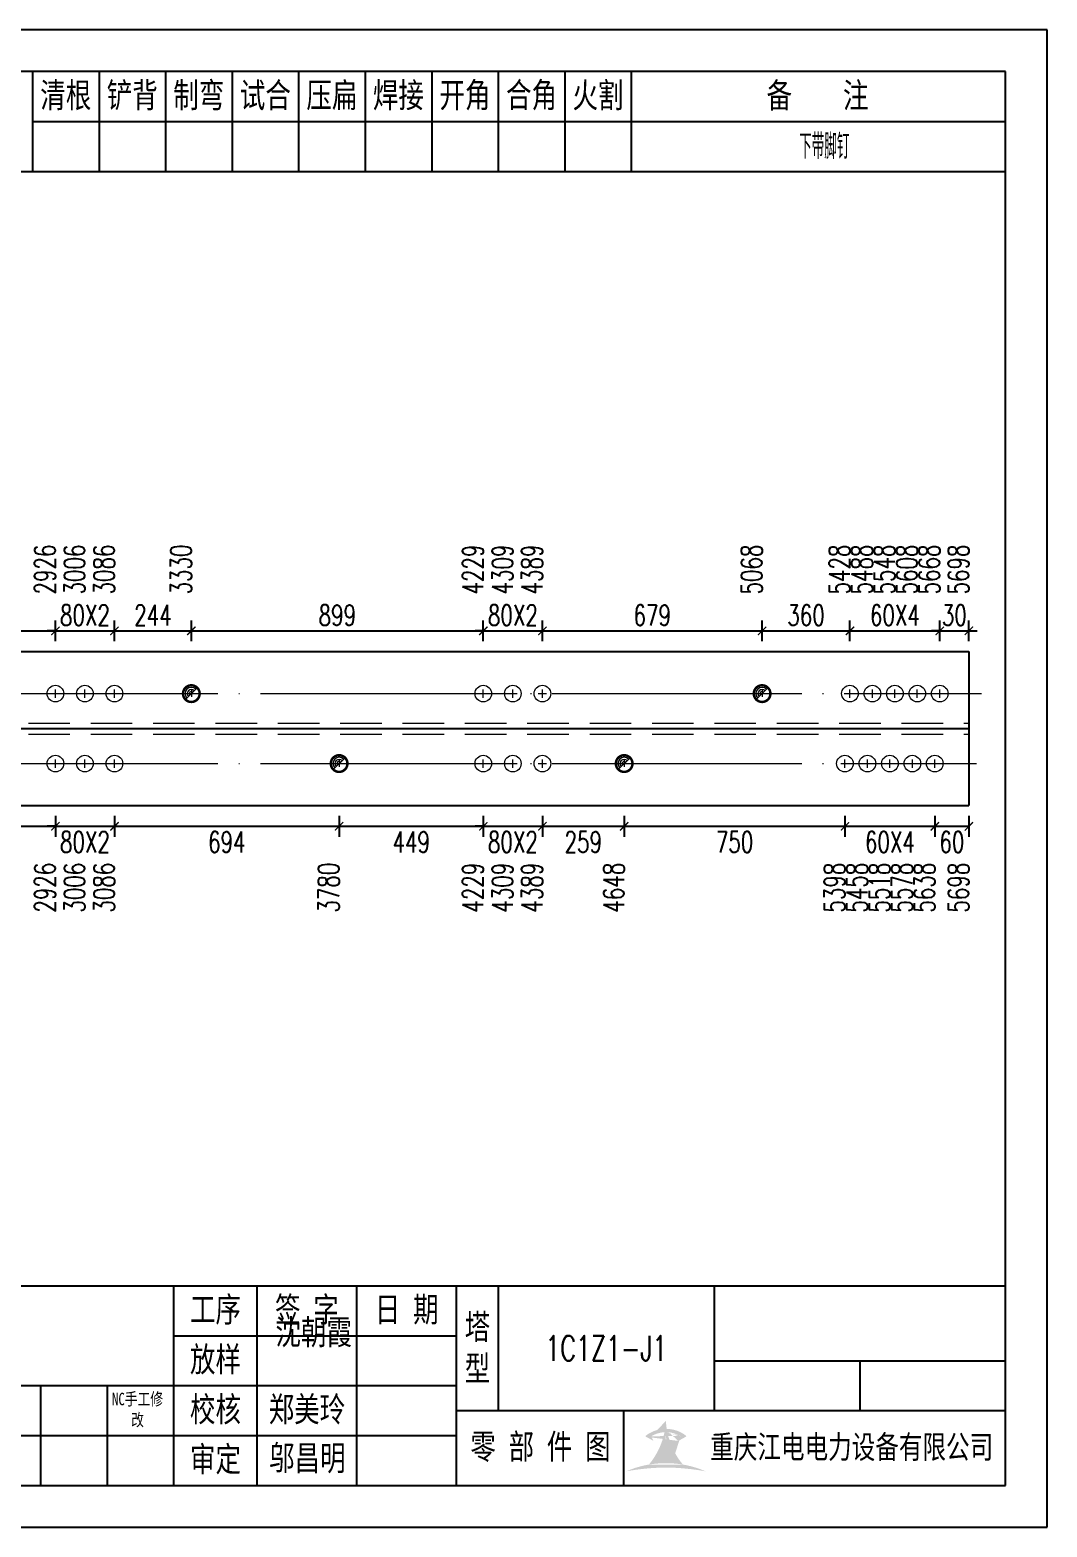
# Model space of a CAD drawing. Header units: millimetres. Extents: x -524 to 9570, y -2481 to 180.
# Drawn here: x 147.7 to 270, y -2400 to -2220 of the extents above; entities that cross this region are included whole.
import ezdxf
from ezdxf.enums import TextEntityAlignment as Align

# ---------------------------------------------------------------- set-up
doc = ezdxf.new("R2010")
doc.units = ezdxf.units.MM
doc.header["$LTSCALE"] = 20
doc.header["$PDMODE"] = 1
doc.linetypes.add('DASHDOT2X', pattern=[1.75, 1.5, -0.125, 0, -0.125])
doc.linetypes.add('HIDDEN', pattern=[0.375, 0.25, -0.125])
for name, color, linetype, lineweight in [('1', 7, 'Continuous', 25), ('11', 1, 'Continuous', 13), ('2', 1, 'HIDDEN', 13), ('5', 7, 'Continuous', 13), ('7', 3, 'DASHDOT2X', 13)]:
    doc.layers.add(name, color=color, linetype=linetype, lineweight=lineweight)
doc.styles.get("Standard").update_dxf_attribs({"font": 'simplex', "width": 0.7, "bigfont": 'gbhzfs.shx'})
doc.styles.add('TITLE_TXT', font='simplex.shx', dxfattribs={"width": 0.75, "height": 2.5, "bigfont": 'gbhzfs.shx'})
doc.dimstyles.new('dimStyle4', dxfattribs={"dimtxt": 2.5, "dimasz": 1, "dimexe": 1.25, "dimexo": 0, "dimgap": 0.63, "dimtad": 2, "dimzin": 0, "dimdsep": 46, "dimtxsty": 'standard', "dimblk": 'ARCHTICK', "dimblk1": 'ARCHTICK', "dimblk2": 'ARCHTICK', "dimcen": 0.09, "dimadec": 0, "dimazin": 0, "dimtfac": 1, "dimtdec": 1, "dimtix": 1, "dimtmove": 2, "dimatfit": 3, "dimfxl": 0, "dimtolj": 1, "dimtzin": 0, "dimarcsym": 0})
doc.dimstyles.get("Standard").update_dxf_attribs({"dimtxt": 2.5, "dimasz": 1, "dimexe": 1.25, "dimexo": 0, "dimgap": 0.63, "dimtad": 1, "dimzin": 0, "dimdsep": 46, "dimtxsty": 'standard', "dimblk": 'ARCHTICK', "dimblk1": 'ARCHTICK', "dimblk2": 'ARCHTICK', "dimcen": 0.09, "dimadec": 0, "dimazin": 0, "dimtfac": 1, "dimtdec": 1, "dimtix": 1, "dimtmove": 2, "dimatfit": 3, "dimfxl": 0, "dimtolj": 1, "dimtzin": 0, "dimarcsym": 0})

# ---------------------------------------------------------------- blocks, each defined once
blk = doc.blocks.new('A$C1E394B87')
for p, q in [((270, 180), (0, 180)), ((270, 0), (270, 180)), ((0, 0), (270, 0))]:
    blk.add_line(p, q)
blk = doc.blocks.new('JgCard')
h = blk.add_hatch(color=256)
edge = h.paths.add_edge_path()
edge.add_arc((223.8016524729837, -21.84717885384339), 29.00860721842082, 79.81716678233735, 89.27812697573944)
edge.add_arc((224.5325955616654, -21.84717885384339), 29.00860721842082, 90.72187302426055, 100.1828332176626)
edge.add_arc((224.0279874541857, -3.830853464385541), 11.50536553551401, 89.30709440376557, 113.6959925615352, ccw=False)
edge.add_arc((224.3062605804644, -3.830853464385541), 11.50536553551401, 66.30400743846491, 90.69290559623443, ccw=False)
edge = h.paths.add_edge_path()
edge.add_arc((233.0302112674253, 13.18449056462987), 8.873034629199061, 191.5208225546964, 219.6965150385776)
edge.add_arc((215.3040367672247, 13.18449056462987), 8.873034629199061, 320.3034849614224, 348.4791774453036)
edge.add_arc((214.0326012329333, 11.43447699248611), 10.13453382683302, 338.1301204334909, 359.9154198731663)
edge.add_arc((234.3016468017167, 11.43447699248611), 10.13453382683302, 180.0845801266699, 201.8698795665091)
edge.add_line((225.937925765641, 10.90576856469295), (225.6552856147136, 10.35609493506945))
edge.add_arc((224.1679533083088, 7.853493107532699), 3.957321353349253, 91.41975307934291, 127.4827228769255)
edge.add_arc((215.3040367672247, 13.18449056462987), 8.873034629199061, 351.0860103832611, 357.2867084751834)
edge.add_line((222.396322269009, 10.90576856469295), (222.6789624199364, 10.35609493506945))
edge.add_line((222.6789624199364, 10.35609493506945), (221.7697188924139, 10.86032854938844))
edge.add_line((225.6552856147136, 10.35609493506945), (226.5654915637542, 10.86086227359522))
edge.add_arc((224.2330238305049, 7.883670059543192), 3.536460377387214, 93.80567765797379, 121.2894356209631)
edge.add_arc((224.1012242041452, 7.883670059543192), 3.536460377387214, 58.7105643790368, 86.1943223420262)
edge.add_arc((224.1679533083088, 7.853493107532699), 3.957321353349253, 52.53023982105776, 88.60436076552203)
edge.add_arc((233.0302112674253, 13.18449056462987), 8.873034629199061, 182.7132915248167, 188.9137221835162)
edge.add_line((224.1671240173246, 11.44943760304955), (224.1671240173246, 11.41951638194644))
blk.add_hatch(color=256).paths.add_polyline_path([(224.1671240173246, 11.41951638190653, 0.09534363958971465), (224.8964730213393, 7.65936347788454, -0.02857973389665951), (226.2029576453306, 7.517096850535836, -0.1235627947319866), (224.3359488967444, 11.41233217421416, -0.1204986991669159), (225.937925765641, 10.90576856469295), (225.6552856147136, 10.35609493506945), (226.5654915637542, 10.86086227359522, 0.5402417223769541), (226.575360567148, 10.99431825130466, 0.158715983985349), (224.2643381876442, 11.80964050730302, -0.02706108524003999), (224.1671240173246, 12.76445731824299, -0.02706225299216489), (224.0699034296731, 11.80959959181416, 0.1586661026302013), (221.7598355252794, 10.99377351487396, 0.5401762534625951), (221.7697205382283, 10.86032763670437, -5.881062471050359e-06), (221.7697188924139, 10.86032854938844), (222.6789624199364, 10.35609493506945), (222.396322269009, 10.90576856469295, -0.1204986991669226), (223.9982991379056, 11.41233217421416, -0.1235627947319868), (222.1312903893195, 7.517096850535836, -0.0285797338966575), (223.4377750133108, 7.65936347788454, 0.09534363958971454)])
for p, q in [((265, 175), (25, 175)), ((148, 175), (148, 163)), ((156, 175), (156, 163)), ((164, 175), (164, 163)), ((172, 175), (172, 163)), ((180, 175), (180, 163)), ((188, 175), (188, 163)), ((196, 175), (196, 163)), ((204, 175), (204, 163)), ((212, 175), (212, 163)), ((220, 175), (220, 163)), ((265, 5), (265, 175)), ((148, 169), (265, 169)), ((25, 163), (265, 163)), ((25, 29), (265, 29)), ((165, 5), (165, 29)), ((175, 5), (175, 29)), ((187, 5), (187, 29)), ((199, 5), (199, 29)), ((204, 29), (204, 14)), ((230, 14), (230, 29)), ((165, 23), (199, 23)), ((230, 20), (265, 20)), ((247.5, 20), (247.5, 14)), ((67, 17), (165, 17)), ((149, 5), (149, 17)), ((157, 5), (157, 17)), ((165, 17), (199, 17)), ((199, 14), (265, 14)), ((219.0802760739607, 14), (219.0802760739607, 5)), ((65, 11), (165, 11)), ((165, 11), (199, 11)), ((25, 5), (265, 5))]:
    blk.add_line(p, q)
blk.add_blockref('A$C1E394B87', (0, 0))
at = {"attachment_point": 5, "style": 'TITLE_TXT'}
for s, insert, char_height, width in [('{\\fSimHei|b0|i0|c134|p2;清根}', (152, 172), 3, 8), ('{\\fSimHei|b0|i0|c134|p2;铲背}', (160, 172), 3, 8), ('{\\fSimHei|b0|i0|c134|p2;制弯}', (168, 172), 3, 8.000000000000028), ('{\\fSimHei|b0|i0|c134|p2;试合}', (176, 172), 3, 8), ('{\\fSimHei|b0|i0|c134|p2;压扁}', (184, 172), 3, 8), ('{\\fSimHei|b0|i0|c134|p2;焊接}', (192, 172), 3, 8), ('{\\fSimHei|b0|i0|c134|p2;开角}', (200, 172), 3, 8.000000000000057), ('{\\fSimHei|b0|i0|c134|p2;合角}', (208, 172), 3, 8), ('{\\fSimHei|b0|i0|c134|p2;火割}', (216, 172), 3, 8), ('{\\fSimHei|b0|i0|c134|p2;备    注}', (242.3967818627186, 171.9765054582008), 3, 22), ('{\\fSimHei|b0|i0|c134|p2;工序}', (170, 26), 3, 10), ('{\\fSimHei|b0|i0|c134|p2;签 字}', (181, 26), 3, 12), ('{\\fSimHei|b0|i0|c134|p2;日 期}', (193, 26), 3, 12), ('{\\fSimHei|b0|i0|c134|p2;^I沈朝霞}', (181.0520504248258, 23.27747906449889), 3, 12), ('{\\fSimHei|b0|i0|c134|p2;塔\\P型}', (201.5, 21.5), 3, 5.000000000000028), ('{\\fSimHei|b0|i0|c134|p2;放样}', (170, 20), 3, 10), ('{\\fSimHei|b0|i0|c134|p2;NC手工修改}', (160.6311373906198, 14.05820252967675), 1.5, 6.204069777279955), ('{\\fSimHei|b0|i0|c134|p2;校核}', (170, 14), 3, 10.00000000000003), ('{\\fSimHei|b0|i0|c134|p2;郑美玲}', (181, 14), 3, 12), ('{\\fSimHei|b0|i0|c134|p2;零 部 件 图}', (209.0827348158753, 9.5), 3, 30.76131175444226), ('{\\fSimHei|b0|i0|c134|p2;重庆江电电力设备有限公司}', (246.5086378857131, 9.475432444103376), 2.772000000000001, 63.29400000000002), ('{\\fSimHei|b0|i0|c134|p2;审定}', (170, 8), 3, 10), ('{\\fSimHei|b0|i0|c134|p2;邬昌明}', (181.0428184060297, 8.12303372435349), 3, 12)]:
    blk.add_mtext(s, dxfattribs=dict(at, insert=insert, char_height=char_height, width=width))
blk = doc.blocks.new('M20')
for p, q in [((-0.5, 0), (0.5, 0)), ((0, -0.5), (0, 0.5))]:
    blk.add_line(p, q)
blk.add_circle((0, 0), 1)
blk = doc.blocks.new('M16_Nail')
for p, q in [((-0.7071067811865476, -0.7071067811865476), (0.7071067811865475, 0.7071067811865475)), ((-0.4, 4.898425415289509e-17), (0.4, 0)), ((2.449212707644755e-17, 0.4), (0, -0.4))]:
    blk.add_line(p, q)
blk.add_lwpolyline([(-0.2887637415694106, -0.9574003872752688, 0.3, 0.3, 5685.423476467215), (-0.2894372525027693, -0.9571969895813757, 0.1, 0.1, 0)], format="xyseb")
for radius in [0.75, 0.5, 0.25]:
    blk.add_arc((0, 0), radius, 45, 225)
blk = doc.blocks.new('_ArchTick')
at = {"color": 0, "linetype": 'ByBlock', "const_width": 0.15}
blk.add_lwpolyline([(-0.5, -0.5), (0.5, 0.5)], dxfattribs=at)
blk = doc.blocks.new('*D1383')
at = {"layer": '11', "color": 0, "lineweight": -2}
for p, q in [((115.9509388456427, -2314.500012380202), (115.9509388456427, -2317.000012380202)), ((150.7560174631508, -2314.500012380202), (150.7560174631508, -2317.000012380202)), ((115.9509388456427, -2315.750012380202), (150.7560174631508, -2315.750012380202))]:
    blk.add_line(p, q, dxfattribs=at)
at = {"layer": 'Defpoints', "color": 0}
for p in [(115.9509388456427, -2314.500012380202), (150.7560174631508, -2314.500012380202), (150.7560174631508, -2315.750012380202)]:
    blk.add_point(p, dxfattribs=at)
at = {"layer": '11', "color": 0, "lineweight": -2, "rotation": 180}
blk.add_blockref('_ArchTick', (115.9509388456427, -2315.750012380202), dxfattribs=at)
at = {"layer": '11', "color": 0, "lineweight": -2}
blk.add_blockref('_ArchTick', (150.7560174631508, -2315.750012380202), dxfattribs=at)
at = {"layer": '11', "color": 0, "insert": (133.3534781543967, -2317.630012380202), "char_height": 2.5, "attachment_point": 5}
blk.add_mtext('\\A1;899', dxfattribs=at)
blk = doc.blocks.new('*D1384')
at = {"layer": '11', "color": 0, "lineweight": -2}
for p, q in [((150.7560174631508, -2314.500012380202), (150.7560174631508, -2317.000012380202)), ((157.856017463153, -2314.500012380202), (157.856017463153, -2317.000012380202)), ((150.7560174631508, -2315.750012380202), (149.7560174631508, -2315.750012380202)), ((150.7560174631508, -2315.750012380202), (157.856017463153, -2315.750012380202)), ((157.856017463153, -2315.750012380202), (158.856017463153, -2315.750012380202))]:
    blk.add_line(p, q, dxfattribs=at)
at = {"layer": 'Defpoints', "color": 0}
for p in [(150.7560174631508, -2314.500012380202), (157.856017463153, -2314.500012380202), (157.856017463153, -2315.750012380202)]:
    blk.add_point(p, dxfattribs=at)
at = {"layer": '11', "color": 0, "lineweight": -2}
blk.add_blockref('_ArchTick', (150.7560174631508, -2315.750012380202), dxfattribs=at)
at = {"layer": '11', "color": 0, "lineweight": -2, "rotation": 180}
blk.add_blockref('_ArchTick', (157.856017463153, -2315.750012380202), dxfattribs=at)
at = {"layer": '11', "color": 0, "insert": (154.3060174631519, -2317.630012380202), "char_height": 2.5, "attachment_point": 5}
blk.add_mtext('\\A1;80X2', dxfattribs=at)
blk = doc.blocks.new('*D1385')
at = {"layer": '11', "color": 0, "lineweight": -2}
for p, q in [((157.856017463153, -2314.500012380202), (157.856017463153, -2317.000012380202)), ((184.8710449765458, -2314.500012380202), (184.8710449765458, -2317.000012380202)), ((157.856017463153, -2315.750012380202), (184.8710449765458, -2315.750012380202))]:
    blk.add_line(p, q, dxfattribs=at)
at = {"layer": 'Defpoints', "color": 0}
for p in [(157.856017463153, -2314.500012380202), (184.8710449765458, -2314.500012380202), (184.8710449765458, -2315.750012380202)]:
    blk.add_point(p, dxfattribs=at)
at = {"layer": '11', "color": 0, "lineweight": -2, "rotation": 180}
blk.add_blockref('_ArchTick', (157.856017463153, -2315.750012380202), dxfattribs=at)
at = {"layer": '11', "color": 0, "lineweight": -2}
blk.add_blockref('_ArchTick', (184.8710449765458, -2315.750012380202), dxfattribs=at)
at = {"layer": '11', "color": 0, "insert": (171.3635312198494, -2317.630012380202), "char_height": 2.5, "attachment_point": 5}
blk.add_mtext('\\A1;694', dxfattribs=at)
blk = doc.blocks.new('*D1386')
at = {"layer": '11', "color": 0, "lineweight": -2}
for p, q in [((184.8710449765458, -2314.500012380202), (184.8710449765458, -2317.000012380202)), ((202.211096080664, -2314.500012380202), (202.211096080664, -2317.000012380202)), ((184.8710449765458, -2315.750012380202), (202.211096080664, -2315.750012380202))]:
    blk.add_line(p, q, dxfattribs=at)
at = {"layer": 'Defpoints', "color": 0}
for p in [(184.8710449765458, -2314.500012380202), (202.211096080664, -2314.500012380202), (202.211096080664, -2315.750012380202)]:
    blk.add_point(p, dxfattribs=at)
at = {"layer": '11', "color": 0, "lineweight": -2, "rotation": 180}
blk.add_blockref('_ArchTick', (184.8710449765458, -2315.750012380202), dxfattribs=at)
at = {"layer": '11', "color": 0, "lineweight": -2}
blk.add_blockref('_ArchTick', (202.211096080664, -2315.750012380202), dxfattribs=at)
at = {"layer": '11', "color": 0, "insert": (193.5410705286049, -2317.630012380202), "char_height": 2.5, "attachment_point": 5}
blk.add_mtext('\\A1;449', dxfattribs=at)
blk = doc.blocks.new('*D1387')
at = {"layer": '11', "color": 0, "lineweight": -2}
for p, q in [((202.211096080664, -2314.500012380202), (202.211096080664, -2317.000012380202)), ((209.3110960806625, -2314.500012380202), (209.3110960806625, -2317.000012380202)), ((202.211096080664, -2315.750012380202), (201.211096080664, -2315.750012380202)), ((202.211096080664, -2315.750012380202), (209.3110960806625, -2315.750012380202)), ((209.3110960806625, -2315.750012380202), (210.3110960806625, -2315.750012380202))]:
    blk.add_line(p, q, dxfattribs=at)
at = {"layer": 'Defpoints', "color": 0}
for p in [(202.211096080664, -2314.500012380202), (209.3110960806625, -2314.500012380202), (209.3110960806625, -2315.750012380202)]:
    blk.add_point(p, dxfattribs=at)
at = {"layer": '11', "color": 0, "lineweight": -2}
blk.add_blockref('_ArchTick', (202.211096080664, -2315.750012380202), dxfattribs=at)
at = {"layer": '11', "color": 0, "lineweight": -2, "rotation": 180}
blk.add_blockref('_ArchTick', (209.3110960806625, -2315.750012380202), dxfattribs=at)
at = {"layer": '11', "color": 0, "insert": (205.7610960806633, -2317.630012380202), "char_height": 2.5, "attachment_point": 5}
blk.add_mtext('\\A1;80X2', dxfattribs=at)
blk = doc.blocks.new('*D1388')
at = {"layer": '11', "color": 0, "lineweight": -2}
for p, q in [((209.3110960806625, -2314.500012380202), (209.3110960806625, -2317.000012380202)), ((219.148104255135, -2314.500012380202), (219.148104255135, -2317.000012380202)), ((209.3110960806625, -2315.750012380202), (219.148104255135, -2315.750012380202))]:
    blk.add_line(p, q, dxfattribs=at)
at = {"layer": 'Defpoints', "color": 0}
for p in [(209.3110960806625, -2314.500012380202), (219.148104255135, -2314.500012380202), (219.148104255135, -2315.750012380202)]:
    blk.add_point(p, dxfattribs=at)
at = {"layer": '11', "color": 0, "lineweight": -2, "rotation": 180}
blk.add_blockref('_ArchTick', (209.3110960806625, -2315.750012380202), dxfattribs=at)
at = {"layer": '11', "color": 0, "lineweight": -2}
blk.add_blockref('_ArchTick', (219.148104255135, -2315.750012380202), dxfattribs=at)
at = {"layer": '11', "color": 0, "insert": (214.2296001678988, -2317.630012380202), "char_height": 2.5, "attachment_point": 5}
blk.add_mtext('\\A1;259', dxfattribs=at)
blk = doc.blocks.new('*D1389')
at = {"layer": '11', "color": 0, "lineweight": -2}
for p, q in [((219.148104255135, -2314.500012380202), (219.148104255135, -2317.000012380202)), ((245.6999803762483, -2314.500012380202), (245.6999803762483, -2317.000012380202)), ((219.148104255135, -2315.750012380202), (245.6999803762483, -2315.750012380202))]:
    blk.add_line(p, q, dxfattribs=at)
at = {"layer": 'Defpoints', "color": 0}
for p in [(219.148104255135, -2314.500012380202), (245.6999803762483, -2314.500012380202), (245.6999803762483, -2315.750012380202)]:
    blk.add_point(p, dxfattribs=at)
at = {"layer": '11', "color": 0, "lineweight": -2, "rotation": 180}
blk.add_blockref('_ArchTick', (219.148104255135, -2315.750012380202), dxfattribs=at)
at = {"layer": '11', "color": 0, "lineweight": -2}
blk.add_blockref('_ArchTick', (245.6999803762483, -2315.750012380202), dxfattribs=at)
at = {"layer": '11', "color": 0, "insert": (232.4240423156916, -2317.630012380202), "char_height": 2.5, "attachment_point": 5}
blk.add_mtext('\\A1;750', dxfattribs=at)
blk = doc.blocks.new('*D1390')
at = {"layer": '11', "color": 0, "lineweight": -2}
for p, q in [((245.6999803762483, -2314.500012380202), (245.6999803762483, -2317.000012380202)), ((256.4999803762475, -2314.500012380202), (256.4999803762475, -2317.000012380202)), ((245.6999803762483, -2315.750012380202), (256.4999803762475, -2315.750012380202))]:
    blk.add_line(p, q, dxfattribs=at)
at = {"layer": 'Defpoints', "color": 0}
for p in [(245.6999803762483, -2314.500012380202), (256.4999803762475, -2314.500012380202), (256.4999803762475, -2315.750012380202)]:
    blk.add_point(p, dxfattribs=at)
at = {"layer": '11', "color": 0, "lineweight": -2, "rotation": 180}
blk.add_blockref('_ArchTick', (245.6999803762483, -2315.750012380202), dxfattribs=at)
at = {"layer": '11', "color": 0, "lineweight": -2}
blk.add_blockref('_ArchTick', (256.4999803762475, -2315.750012380202), dxfattribs=at)
at = {"layer": '11', "color": 0, "insert": (251.0999803762479, -2317.630012380202), "char_height": 2.5, "attachment_point": 5}
blk.add_mtext('\\A1;60X4', dxfattribs=at)
blk = doc.blocks.new('*D1391')
at = {"layer": '11', "color": 0, "lineweight": -2}
for p, q in [((256.4999803762475, -2314.500012380202), (256.4999803762475, -2317.000012380202)), ((260.5999803762461, -2314.500012380202), (260.5999803762461, -2317.000012380202)), ((256.4999803762475, -2315.750012380202), (260.5999803762461, -2315.750012380202))]:
    blk.add_line(p, q, dxfattribs=at)
at = {"layer": 'Defpoints', "color": 0}
for p in [(256.4999803762475, -2314.500012380202), (260.5999803762461, -2314.500012380202), (260.5999803762461, -2315.750012380202)]:
    blk.add_point(p, dxfattribs=at)
at = {"layer": '11', "color": 0, "lineweight": -2, "rotation": 180}
blk.add_blockref('_ArchTick', (256.4999803762475, -2315.750012380202), dxfattribs=at)
at = {"layer": '11', "color": 0, "lineweight": -2}
blk.add_blockref('_ArchTick', (260.5999803762461, -2315.750012380202), dxfattribs=at)
at = {"layer": '11', "color": 0, "insert": (258.5499803762468, -2317.630012380202), "char_height": 2.5, "attachment_point": 5}
blk.add_mtext('\\A1;60', dxfattribs=at)
blk = doc.blocks.new('*D1402')
at = {"layer": '11', "color": 0, "lineweight": -2}
for p, q in [((150.7560174631508, -2293.500012380202), (150.7560174631508, -2291.000012380202)), ((157.856017463153, -2293.500012380202), (157.856017463153, -2291.000012380202)), ((150.7560174631508, -2292.250012380202), (149.7560174631508, -2292.250012380202)), ((150.7560174631508, -2292.250012380202), (157.856017463153, -2292.250012380202)), ((157.856017463153, -2292.250012380202), (158.856017463153, -2292.250012380202))]:
    blk.add_line(p, q, dxfattribs=at)
at = {"layer": 'Defpoints', "color": 0}
for p in [(157.856017463153, -2292.250012380202), (150.7560174631508, -2293.500012380202), (157.856017463153, -2293.500012380202)]:
    blk.add_point(p, dxfattribs=at)
at = {"layer": '11', "color": 0, "lineweight": -2}
blk.add_blockref('_ArchTick', (150.7560174631508, -2292.250012380202), dxfattribs=at)
at = {"layer": '11', "color": 0, "lineweight": -2, "rotation": 180}
blk.add_blockref('_ArchTick', (157.856017463153, -2292.250012380202), dxfattribs=at)
at = {"layer": '11', "color": 0, "insert": (154.3060174631519, -2290.370012380202), "char_height": 2.5, "attachment_point": 5}
blk.add_mtext('\\A1;80X2', dxfattribs=at)
blk = doc.blocks.new('*D1405')
at = {"layer": '11', "color": 0, "lineweight": -2}
for p, q in [((202.211096080664, -2293.500012380202), (202.211096080664, -2291.000012380202)), ((209.3110960806625, -2293.500012380202), (209.3110960806625, -2291.000012380202)), ((202.211096080664, -2292.250012380202), (201.211096080664, -2292.250012380202)), ((202.211096080664, -2292.250012380202), (209.3110960806625, -2292.250012380202)), ((209.3110960806625, -2292.250012380202), (210.3110960806625, -2292.250012380202))]:
    blk.add_line(p, q, dxfattribs=at)
at = {"layer": 'Defpoints', "color": 0}
for p in [(209.3110960806625, -2292.250012380202), (202.211096080664, -2293.500012380202), (209.3110960806625, -2293.500012380202)]:
    blk.add_point(p, dxfattribs=at)
at = {"layer": '11', "color": 0, "lineweight": -2}
blk.add_blockref('_ArchTick', (202.211096080664, -2292.250012380202), dxfattribs=at)
at = {"layer": '11', "color": 0, "lineweight": -2, "rotation": 180}
blk.add_blockref('_ArchTick', (209.3110960806625, -2292.250012380202), dxfattribs=at)
at = {"layer": '11', "color": 0, "insert": (205.7610960806633, -2290.370012380202), "char_height": 2.5, "attachment_point": 5}
blk.add_mtext('\\A1;80X2', dxfattribs=at)
blk = doc.blocks.new('*D1409')
at = {"layer": '11', "color": 0, "lineweight": -2}
for p, q in [((257.0999803762461, -2293.500012380202), (257.0999803762461, -2291.000012380202)), ((260.5999803762461, -2293.500012380202), (260.5999803762461, -2291.000012380202)), ((257.0999803762461, -2292.250012380202), (256.0999803762461, -2292.250012380202)), ((257.0999803762461, -2292.250012380202), (260.5999803762461, -2292.250012380202)), ((260.5999803762461, -2292.250012380202), (261.5999803762461, -2292.250012380202))]:
    blk.add_line(p, q, dxfattribs=at)
at = {"layer": 'Defpoints', "color": 0}
for p in [(260.5999803762461, -2292.250012380202), (257.0999803762461, -2293.500012380202), (260.5999803762461, -2293.500012380202)]:
    blk.add_point(p, dxfattribs=at)
at = {"layer": '11', "color": 0, "lineweight": -2}
blk.add_blockref('_ArchTick', (257.0999803762461, -2292.250012380202), dxfattribs=at)
at = {"layer": '11', "color": 0, "lineweight": -2, "rotation": 180}
blk.add_blockref('_ArchTick', (260.5999803762461, -2292.250012380202), dxfattribs=at)
at = {"layer": '11', "color": 0, "insert": (258.8499803762461, -2290.370012380202), "char_height": 2.5, "attachment_point": 5}
blk.add_mtext('\\A1;30', dxfattribs=at)

msp = doc.modelspace()

# ---------------------------------------------------------------- linework, layer by layer
at = {"layer": '1'}
for p, q in [((34.99998037624755, -2294.750012380202), (260.5999803762461, -2294.750012380202)), ((260.5999803762461, -2294.750012380202), (260.5999803762461, -2313.250012380202)), ((34.99998037624755, -2304.000012380202), (260.5999803762461, -2304.000012380202)), ((34.99998037624755, -2313.250012380202), (260.5999803762461, -2313.250012380202))]:
    msp.add_line(p, q, dxfattribs=at)
at = {"layer": '2'}
for p, q in [((34.99998037624755, -2303.327285107475), (260.5999803762461, -2303.327285107475)), ((34.99998037624755, -2304.672739652929), (260.5999803762461, -2304.672739652929))]:
    msp.add_line(p, q, dxfattribs=at)
at = {"layer": '7'}
for p, q in [((34.99998037624755, -2299.795466925656), (262.0999803762461, -2299.795466925656)), ((34.99998037624755, -2308.204557834747), (261.4999803762475, -2308.204557834747))]:
    msp.add_line(p, q, dxfattribs=at)

# ---------------------------------------------------------------- block references
at = {"layer": '1'}
msp.add_blockref('JgCard', (-1.962375245057046e-05, -2400.000012380202), dxfattribs=at)
at = {"layer": '5'}
for name, p in [('M20', (150.7560174631508, -2299.795466925656)), ('M20', (154.3060174631501, -2299.795466925656)), ('M20', (157.856017463153, -2299.795466925656)), ('M16_Nail', (167.1006801431759, -2299.795466925656)), ('M20', (202.211096080664, -2299.795466925656)), ('M20', (205.7610960806633, -2299.795466925656)), ('M20', (209.3110960806625, -2299.795466925656)), ('M16_Nail', (235.7337780996095, -2299.795466925656)), ('M20', (246.2999803762468, -2299.795466925656)), ('M20', (248.9999803762475, -2299.795466925656)), ('M20', (251.6999803762483, -2299.795466925656)), ('M20', (254.399980376249, -2299.795466925656)), ('M20', (257.0999803762461, -2299.795466925656)), ('M20', (150.7560174631508, -2308.204557834747)), ('M20', (154.3060174631501, -2308.204557834747)), ('M20', (157.856017463153, -2308.204557834747)), ('M16_Nail', (184.8710449765458, -2308.204557834747)), ('M20', (202.211096080664, -2308.204557834747)), ('M20', (205.7610960806633, -2308.204557834747)), ('M20', (209.3110960806625, -2308.204557834747)), ('M16_Nail', (219.148104255135, -2308.204557834747)), ('M20', (245.6999803762483, -2308.204557834747)), ('M20', (248.399980376249, -2308.204557834747)), ('M20', (251.0999803762461, -2308.204557834747)), ('M20', (253.7999803762468, -2308.204557834747)), ('M20', (256.4999803762475, -2308.204557834747))]:
    msp.add_blockref(name, p, dxfattribs=at)

# ---------------------------------------------------------------- texts
at = {"layer": '1', "width": 0.7}
for s, p in [(' 下带脚钉', (242.4999803762475, -2234.000012380202)), ('1C1Z1-J1', (216.9999803762475, -2378.500012380202))]:
    msp.add_text(s, height=3, dxfattribs=at).set_placement(p, align=Align.MIDDLE_CENTER)
for s, p in [('2926', (150.7560174631508, -2287.875012380202)), ('3006', (154.3060174631501, -2287.875012380202)), ('3086', (157.856017463153, -2287.875012380202)), ('3330', (167.1006801431759, -2287.875012380202)), ('4229', (202.211096080664, -2287.875012380202)), ('4309', (205.7610960806633, -2287.875012380202)), ('4389', (209.3110960806625, -2287.875012380202)), ('5068', (235.7337780996095, -2287.875012380202)), ('5428', (246.2999803762468, -2287.875012380202)), ('5488', (248.9999803762475, -2287.875012380202)), ('5548', (251.6999803762483, -2287.875012380202)), ('5608', (254.399980376249, -2287.875012380202)), ('5668', (257.0999803762461, -2287.875012380202)), ('5698', (260.5999803762461, -2287.875012380202))]:
    msp.add_text(s, height=2.5, rotation=90, dxfattribs=at).set_placement(p)
for s, p in [('2926', (150.7560174631508, -2320.125012380202)), ('3006', (154.3060174631501, -2320.125012380202)), ('3086', (157.856017463153, -2320.125012380202)), ('3780', (184.8710449765458, -2320.125012380202)), ('4229', (202.211096080664, -2320.125012380202)), ('4309', (205.7610960806633, -2320.125012380202)), ('4389', (209.3110960806625, -2320.125012380202)), ('4648', (219.148104255135, -2320.125012380202)), ('5398', (245.6999803762483, -2320.125012380202)), ('5458', (248.399980376249, -2320.125012380202)), ('5518', (251.0999803762461, -2320.125012380202)), ('5578', (253.7999803762468, -2320.125012380202)), ('5638', (256.4999803762475, -2320.125012380202)), ('5698', (260.5999803762461, -2320.125012380202))]:
    msp.add_text(s, height=2.5, rotation=90, dxfattribs=at).set_placement(p, align=Align.RIGHT)

# ---------------------------------------------------------------- dimensions: what is measured, and where the dimension line sits
at = {"layer": '11'}
for base, p1, p2, text in [((150.7560174631508, -2292.250012380202), (133.4159663590362, -2293.500012380202), (150.7560174631508, -2293.500012380202), '449'), ((167.1006801431759, -2292.250012380202), (157.856017463153, -2293.500012380202), (167.1006801431759, -2293.500012380202), '244'), ((202.211096080664, -2292.250012380202), (167.1006801431759, -2293.500012380202), (202.211096080664, -2293.500012380202), '899'), ((235.7337780996095, -2292.250012380202), (209.3110960806625, -2293.500012380202), (235.7337780996095, -2293.500012380202), '679'), ((246.2999803762468, -2292.250012380202), (235.7337780996095, -2293.500012380202), (246.2999803762468, -2293.500012380202), '360'), ((257.0999803762461, -2292.250012380202), (246.2999803762468, -2293.500012380202), (257.0999803762461, -2293.500012380202), '60X4')]:
    msp.add_linear_dim(base=base, p1=p1, p2=p2, text=text, dimstyle='standard', override={"dimtxt": 2.5}, dxfattribs=at).render()
for base, p1, p2, text, dimstyle, picture, middle in [((157.856017463153, -2292.250012380202), (150.7560174631508, -2293.500012380202), (157.856017463153, -2293.500012380202), '80X2', 'standard', '*D1402', (154.3060174631519, -2290.370012380202)), ((209.3110960806625, -2292.250012380202), (202.211096080664, -2293.500012380202), (209.3110960806625, -2293.500012380202), '80X2', 'standard', '*D1405', (205.7610960806633, -2290.370012380202)), ((260.5999803762461, -2292.250012380202), (257.0999803762461, -2293.500012380202), (260.5999803762461, -2293.500012380202), '30', 'standard', '*D1409', (258.8499803762461, -2290.370012380202)), ((150.7560174631508, -2315.750012380202), (115.9509388456427, -2314.500012380202), (150.7560174631508, -2314.500012380202), '899', 'dimStyle4', '*D1383', (133.3534781543967, -2317.630012380202)), ((157.856017463153, -2315.750012380202), (150.7560174631508, -2314.500012380202), (157.856017463153, -2314.500012380202), '80X2', 'dimStyle4', '*D1384', (154.3060174631519, -2317.630012380202)), ((184.8710449765458, -2315.750012380202), (157.856017463153, -2314.500012380202), (184.8710449765458, -2314.500012380202), '694', 'dimStyle4', '*D1385', (171.3635312198494, -2317.630012380202)), ((202.211096080664, -2315.750012380202), (184.8710449765458, -2314.500012380202), (202.211096080664, -2314.500012380202), '449', 'dimStyle4', '*D1386', (193.5410705286049, -2317.630012380202)), ((209.3110960806625, -2315.750012380202), (202.211096080664, -2314.500012380202), (209.3110960806625, -2314.500012380202), '80X2', 'dimStyle4', '*D1387', (205.7610960806633, -2317.630012380202)), ((219.148104255135, -2315.750012380202), (209.3110960806625, -2314.500012380202), (219.148104255135, -2314.500012380202), '259', 'dimStyle4', '*D1388', (214.2296001678988, -2317.630012380202)), ((245.6999803762483, -2315.750012380202), (219.148104255135, -2314.500012380202), (245.6999803762483, -2314.500012380202), '750', 'dimStyle4', '*D1389', (232.4240423156916, -2317.630012380202)), ((256.4999803762475, -2315.750012380202), (245.6999803762483, -2314.500012380202), (256.4999803762475, -2314.500012380202), '60X4', 'dimStyle4', '*D1390', (251.0999803762479, -2317.630012380202)), ((260.5999803762461, -2315.750012380202), (256.4999803762475, -2314.500012380202), (260.5999803762461, -2314.500012380202), '60', 'dimStyle4', '*D1391', (258.5499803762468, -2317.630012380202))]:
    dim = msp.add_linear_dim(base=base, p1=p1, p2=p2, text=text, dimstyle=dimstyle, override={"dimtxt": 2.5}, dxfattribs=at)
    dim.commit()
    dim.dimension.update_dxf_attribs({"geometry": picture, "text_midpoint": middle})

doc.saveas('drawing.dxf')
